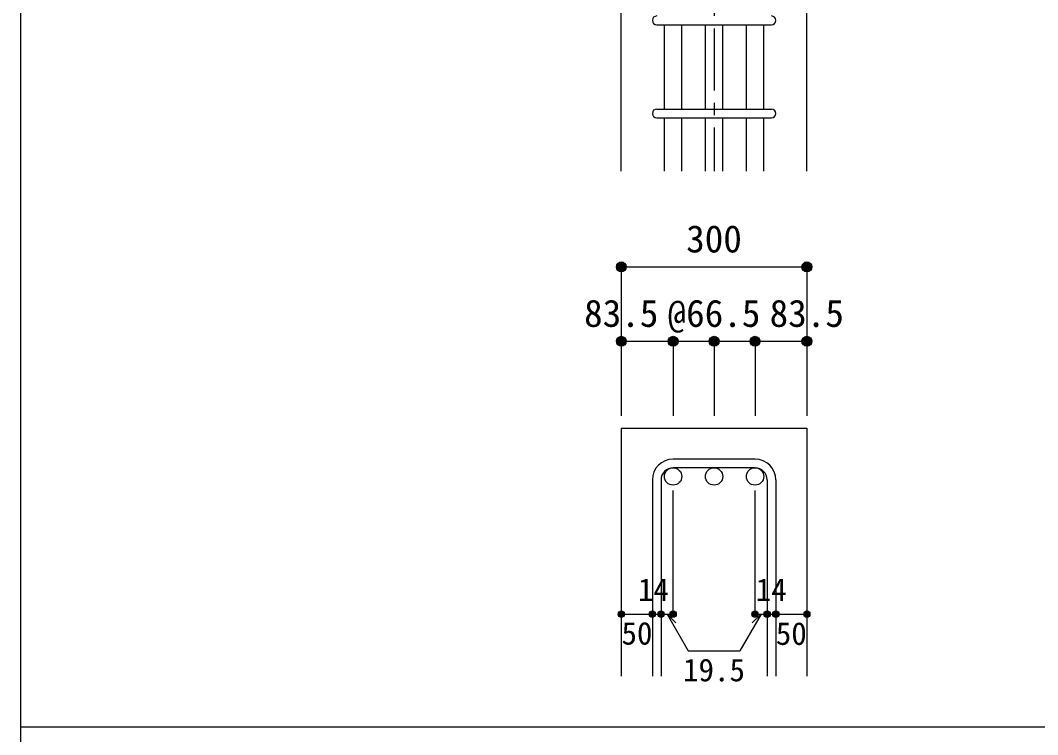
# Model space of a CAD drawing. Units: millimetres at full size, sheet at 1:20. Extents: x -3982 to 3969, y -2797 to 2801.
# Drawn here: x -3982 to -2342, y -10 to 1142 of the extents above; entities that cross this region are included whole.
import ezdxf
from ezdxf.enums import TextEntityAlignment as Align

# ---------------------------------------------------------------- set-up
doc = ezdxf.new("R2010")
doc.units = ezdxf.units.MM
doc.header["$LTSCALE"] = 20
doc.header["$PDMODE"] = 32
doc.header["$PDSIZE"] = 10
doc.linetypes.add('CHAIN1', pattern=[8, 5, -1, 1, -1])
for name, color, linetype in [('6-1_躯体線', 2, 'Continuous'), ('6-5_梁主筋', 7, 'Continuous'), ('6-6_S.T.P.', 7, 'Continuous'), ('6-D_寸法', 4, 'Continuous'), ('F-0_枠', 6, 'Continuous')]:
    doc.layers.add(name, color=color, linetype=linetype)
doc.styles.add('ＭＳ ゴシック', font='')
doc.styles.get('ＭＳ ゴシック').set_extended_font_data('MS Gothic')

msp = doc.modelspace()

# ---------------------------------------------------------------- linework, layer by layer
at = {"layer": '6-1_躯体線'}
for p, q in [((-3013.37, 898.59), (-3013.37, 1298.59)), ((-2714.37, 898.59), (-2714.37, 1298.59)), ((-3013.37, 484.12), (-3013.37, 84.12)), ((-3013.37, 484.12), (-2714.37, 484.12)), ((-2714.37, 484.12), (-2714.37, 84.12))]:
    msp.add_line(p, q, dxfattribs=at)
at = {"layer": '6-5_梁主筋'}
for p, q in [((-2943.87, 998.59), (-2943.87, 1134.59)), ((-2915.87, 998.59), (-2915.87, 1134.59)), ((-2877.87, 998.59), (-2877.87, 1134.59)), ((-2849.87, 998.59), (-2849.87, 1134.59)), ((-2811.87, 998.59), (-2811.87, 1134.59)), ((-2783.87, 998.59), (-2783.87, 1134.59)), ((-2943.87, 898.59), (-2943.87, 984.59)), ((-2915.87, 898.59), (-2915.87, 984.59)), ((-2877.87, 898.59), (-2877.87, 984.59)), ((-2849.87, 898.59), (-2849.87, 984.59)), ((-2811.87, 898.59), (-2811.87, 984.59)), ((-2783.87, 898.59), (-2783.87, 984.59))]:
    msp.add_line(p, q, dxfattribs=at)
at = {"layer": '6-5_梁主筋', "color": 3}
for centre in [(-2929.87, 406.12), (-2863.87, 406.12), (-2797.87, 406.12)]:
    msp.add_circle(centre, 14, dxfattribs=at)
at = {"layer": '6-6_S.T.P.'}
for p, q in [((-2956.37, 1134.59), (-2771.37, 1134.59)), ((-2956.37, 998.59), (-2771.37, 998.59)), ((-2956.37, 984.59), (-2771.37, 984.59)), ((-2797.87, 434.12), (-2929.87, 434.12)), ((-2797.87, 420.12), (-2929.87, 420.12)), ((-2963.37, 400.62), (-2963.37, 84.12)), ((-2949.37, 400.62), (-2949.37, 84.12)), ((-2778.37, 400.62), (-2778.37, 84.12)), ((-2764.37, 400.62), (-2764.37, 84.12))]:
    msp.add_line(p, q, dxfattribs=at)
for centre, radius, start, end in [((-2956.37, 1141.59), 7, 90, 270), ((-2771.37, 1141.59), 7, 270, 90), ((-2956.37, 991.59), 7, 90, 270), ((-2771.37, 991.59), 7, 270, 90), ((-2929.87, 400.62), 33.5, 90, 180), ((-2797.87, 400.62), 33.5, 0, 90), ((-2929.87, 400.62), 19.5, 90, 180), ((-2797.87, 400.62), 19.5, 0, 90)]:
    msp.add_arc(centre, radius, start, end, dxfattribs=at)
at = {"layer": '6-D_寸法', "linetype": 'CHAIN1'}
msp.add_line((-2863.87, 2248.59), (-2863.87, 898.59), dxfattribs=at)
at = {"layer": '6-D_寸法'}
for p, q in [((-3013.37, 744.12), (-3013.37, 624.12)), ((-3013.37, 744.12), (-2714.37, 744.12)), ((-2714.37, 744.12), (-2714.37, 624.12)), ((-3013.37, 624.12), (-2929.87, 624.12)), ((-3013.37, 624.12), (-3013.37, 504.12)), ((-2929.87, 624.12), (-2929.87, 504.12)), ((-2929.87, 624.12), (-2863.87, 624.12)), ((-2863.87, 624.12), (-2863.87, 504.12)), ((-2863.87, 624.12), (-2797.87, 624.12)), ((-2797.87, 624.12), (-2797.87, 504.12)), ((-2797.87, 624.12), (-2714.37, 624.12)), ((-2714.37, 624.12), (-2714.37, 504.12)), ((-2929.87, 184.12), (-2929.87, 383.45)), ((-2797.87, 184.12), (-2797.87, 383.45)), ((-3013.37, 184.12), (-2963.37, 184.12)), ((-2963.37, 184.12), (-2929.87, 184.12)), ((-2939.62, 184.12), (-2925.48, 169.98)), ((-2939.62, 184.12), (-2905.39, 124.85)), ((-2788.12, 184.12), (-2822.34, 124.85)), ((-2788.12, 184.12), (-2802.26, 169.98)), ((-2797.87, 184.12), (-2714.37, 184.12)), ((-2778.37, 184.12), (-2764.37, 184.12)), ((-2905.39, 124.85), (-2822.34, 124.85))]:
    msp.add_line(p, q, dxfattribs=at)
msp.add_lwpolyline([(-2714.37, 744.12), (-2714.37, 624.12), (-2714.37, 504.12)], dxfattribs=at)
for centre, radius in [((-3013.37, 744.12), 8), ((-3013.37, 744.12), 7.2), ((-3013.37, 744.12), 6.4), ((-3013.37, 744.12), 5.6), ((-3013.37, 744.12), 4.8), ((-3013.37, 744.12), 4), ((-3013.37, 744.12), 3.2), ((-3013.37, 744.12), 2.4), ((-3013.37, 744.12), 1.6), ((-3013.37, 744.12), 0.8), ((-2714.37, 744.12), 8), ((-2714.37, 744.12), 7.2), ((-2714.37, 744.12), 6.4), ((-2714.37, 744.12), 5.6), ((-2714.37, 744.12), 4.8), ((-2714.37, 744.12), 4), ((-2714.37, 744.12), 3.2), ((-2714.37, 744.12), 2.4), ((-2714.37, 744.12), 1.6), ((-2714.37, 744.12), 0.8), ((-3013.37, 624.12), 8), ((-3013.37, 624.12), 7.2), ((-3013.37, 624.12), 6.4), ((-3013.37, 624.12), 5.6), ((-3013.37, 624.12), 4.8), ((-3013.37, 624.12), 4), ((-3013.37, 624.12), 3.2), ((-3013.37, 624.12), 2.4), ((-3013.37, 624.12), 1.6), ((-3013.37, 624.12), 0.8), ((-2929.87, 624.12), 8), ((-2929.87, 624.12), 7.2), ((-2929.87, 624.12), 6.4), ((-2929.87, 624.12), 5.6), ((-2929.87, 624.12), 4.8), ((-2929.87, 624.12), 4), ((-2929.87, 624.12), 3.2), ((-2929.87, 624.12), 2.4), ((-2929.87, 624.12), 1.6), ((-2929.87, 624.12), 0.8), ((-2863.87, 624.12), 8), ((-2863.87, 624.12), 7.2), ((-2863.87, 624.12), 6.4), ((-2863.87, 624.12), 5.6), ((-2863.87, 624.12), 4.8), ((-2863.87, 624.12), 4), ((-2863.87, 624.12), 3.2), ((-2863.87, 624.12), 2.4), ((-2863.87, 624.12), 1.6), ((-2863.87, 624.12), 0.8), ((-2797.87, 624.12), 8), ((-2797.87, 624.12), 7.2), ((-2797.87, 624.12), 6.4), ((-2797.87, 624.12), 5.6), ((-2797.87, 624.12), 4.8), ((-2797.87, 624.12), 4), ((-2797.87, 624.12), 3.2), ((-2797.87, 624.12), 2.4), ((-2797.87, 624.12), 1.6), ((-2797.87, 624.12), 0.8), ((-2714.37, 624.12), 8), ((-2714.37, 624.12), 7.2), ((-2714.37, 624.12), 6.4), ((-2714.37, 624.12), 5.6), ((-2714.37, 624.12), 4.8), ((-2714.37, 624.12), 4), ((-2714.37, 624.12), 3.2), ((-2714.37, 624.12), 2.4), ((-2714.37, 624.12), 1.6), ((-2714.37, 624.12), 0.8), ((-3013.37, 184.12), 4), ((-3013.37, 184.12), 3.6), ((-3013.37, 184.12), 3.2), ((-3013.37, 184.12), 2.8), ((-3013.37, 184.12), 2.4), ((-3013.37, 184.12), 2), ((-3013.37, 184.12), 1.6), ((-3013.37, 184.12), 1.2), ((-3013.37, 184.12), 0.8), ((-3013.37, 184.12), 0.4), ((-2963.37, 184.12), 4), ((-2963.37, 184.12), 3.6), ((-2963.37, 184.12), 3.2), ((-2963.37, 184.12), 2.8), ((-2963.37, 184.12), 2.4), ((-2963.37, 184.12), 2), ((-2963.37, 184.12), 1.6), ((-2963.37, 184.12), 1.2), ((-2963.37, 184.12), 0.8), ((-2963.37, 184.12), 0.4), ((-2949.37, 184.12), 4), ((-2949.37, 184.12), 3.6), ((-2949.37, 184.12), 3.2), ((-2949.37, 184.12), 2.8), ((-2949.37, 184.12), 2.4), ((-2949.37, 184.12), 2), ((-2949.37, 184.12), 1.6), ((-2949.37, 184.12), 1.2), ((-2949.37, 184.12), 0.8), ((-2949.37, 184.12), 0.4), ((-2929.87, 184.12), 4), ((-2929.87, 184.12), 3.6), ((-2929.87, 184.12), 3.2), ((-2929.87, 184.12), 2.8), ((-2929.87, 184.12), 2.4), ((-2929.87, 184.12), 2), ((-2929.87, 184.12), 1.6), ((-2929.87, 184.12), 1.2), ((-2929.87, 184.12), 0.8), ((-2929.87, 184.12), 0.4), ((-2797.87, 184.12), 4), ((-2797.87, 184.12), 3.6), ((-2797.87, 184.12), 3.2), ((-2797.87, 184.12), 2.8), ((-2797.87, 184.12), 2.4), ((-2797.87, 184.12), 2), ((-2797.87, 184.12), 1.6), ((-2797.87, 184.12), 1.2), ((-2797.87, 184.12), 0.8), ((-2797.87, 184.12), 0.4), ((-2778.37, 184.12), 4), ((-2778.37, 184.12), 3.6), ((-2778.37, 184.12), 3.2), ((-2778.37, 184.12), 2.8), ((-2778.37, 184.12), 2.4), ((-2778.37, 184.12), 2), ((-2778.37, 184.12), 1.6), ((-2778.37, 184.12), 1.2), ((-2778.37, 184.12), 0.8), ((-2778.37, 184.12), 0.4), ((-2764.37, 184.12), 4), ((-2764.37, 184.12), 3.6), ((-2764.37, 184.12), 3.2), ((-2764.37, 184.12), 2.8), ((-2764.37, 184.12), 2.4), ((-2764.37, 184.12), 2), ((-2764.37, 184.12), 1.6), ((-2764.37, 184.12), 1.2), ((-2764.37, 184.12), 0.8), ((-2764.37, 184.12), 0.4), ((-2714.37, 184.12), 4), ((-2714.37, 184.12), 3.6), ((-2714.37, 184.12), 3.2), ((-2714.37, 184.12), 2.8), ((-2714.37, 184.12), 2.4), ((-2714.37, 184.12), 2), ((-2714.37, 184.12), 1.6), ((-2714.37, 184.12), 1.2), ((-2714.37, 184.12), 0.8), ((-2714.37, 184.12), 0.4)]:
    msp.add_circle(centre, radius, dxfattribs=at)
at = {"layer": '6-D_寸法', "color": 7}
for p in [(-3013.37, 744.12), (-2714.37, 744.12), (-3013.37, 624.12), (-2929.87, 624.12), (-2863.87, 624.12), (-2797.87, 624.12), (-2714.37, 624.12), (-3013.37, 184.12), (-2963.37, 184.12), (-2949.37, 184.12), (-2929.87, 184.12), (-2797.87, 184.12), (-2778.37, 184.12), (-2764.37, 184.12), (-2714.37, 184.12)]:
    msp.add_point(p, dxfattribs=at)
at = {"layer": 'F-0_枠'}
msp.add_line((-3981.92, 2800.77), (-3981.92, -2796.83), dxfattribs=at)
at = {"layer": 'F-0_枠', "color": 2}
msp.add_line((2482.4, 1.97), (-3981.92, 1.97), dxfattribs=at)

# ---------------------------------------------------------------- texts
at = {"layer": '6-D_寸法', "style": 'ＭＳ ゴシック'}
for s, height, p in [('300', 43.99, (-2908.87, 754.12)), ('83.5', 43.99, (-3073.37, 634.12)), ('@66.5', 43.99, (-2938.87, 634.12)), ('83.5', 43.99, (-2774.37, 634.12)), ('14', 36.66, (-2986.68, 194.2)), ('14', 36.66, (-2796.76, 194.12)), ('50', 36.66, (-3013.11, 124.03)), ('50', 36.66, (-2764.37, 123.57)), ('19.5', 36.66, (-2913.87, 64.85))]:
    msp.add_text(s, height=height, dxfattribs=at).set_placement(p, align=Align.BOTTOM_LEFT)

doc.saveas('drawing.dxf')
